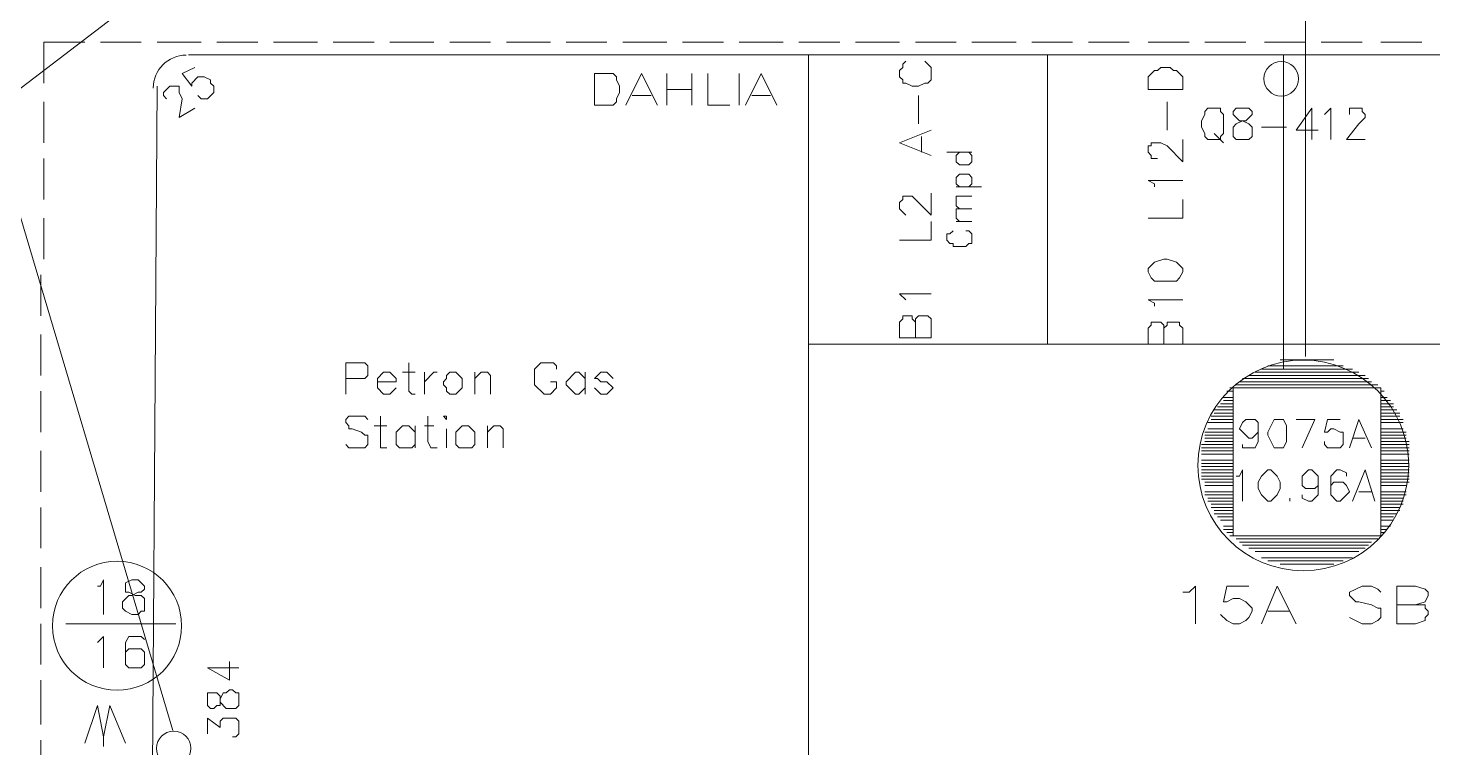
# Model space of a CAD drawing. Header units: millimetres. Extents: x 5.9 to 40.1, y 2 to 30.5.
# Drawn here: x 20.003 to 22.069, y 15.337 to 16.397 of the extents above; entities that cross this region are included whole.
import ezdxf

# ---------------------------------------------------------------- set-up
doc = ezdxf.new("R2010")
doc.units = ezdxf.units.MM
for name, color, linetype in [('PDF_S31$Actives-PowerSupply', 1, 'Continuous'), ('PDF_S31$NAME-LANDMARK', 7, 'Continuous'), ('PDF_S31$NAME-ROAD', 7, 'Continuous'), ('PDF_S31$POLE', 7, 'Continuous'), ('PDF_S31$STRAND', 7, 'Continuous'), ('PDF_S31$Symbols-Terminator', 7, 'Continuous')]:
    doc.layers.add(name, color=color, linetype=linetype)
for name, color, linetype, true_color in [('PDF_S31$Cable-565', 23, 'Continuous', 0xdd8a6e), ('PDF_S31$LOTS', 254, 'Continuous', 0xdcdcdc), ('PDF_S31$ROAD', 8, 'Continuous', 0x808080), ('PDF_S31$SDU', 157, 'Continuous', 0x396472), ('PDF_S31$Symbols-EndOfLine', 15, 'Continuous', 0x954a4a)]:
    doc.layers.add(name, color=color, linetype=linetype, true_color=true_color)

msp = doc.modelspace()

# ---------------------------------------------------------------- linework, layer by layer
at = {"layer": 'PDF_S31$Actives-PowerSupply', "lineweight": 9}
for points in [[(21.8814, 16.5289), (21.8814, 15.9135)], [(21.812, 15.8025), (21.812, 15.8164), (21.8074, 15.821), (21.7935, 15.821), (21.7889, 15.8164), (21.7843, 15.8071), (21.7982, 15.7932), (21.8028, 15.7932), (21.812, 15.8025), (21.812, 15.7886), (21.8074, 15.7794), (21.7889, 15.7794), (21.7889, 15.784)], [(21.8676, 15.821), (21.8953, 15.821), (21.8768, 15.7794)], [(21.9092, 15.7886), (21.9092, 15.784), (21.9138, 15.7794), (21.9323, 15.7794), (21.937, 15.784), (21.937, 15.8025), (21.9323, 15.8025), (21.9231, 15.8071), (21.9185, 15.8071), (21.9138, 15.8025), (21.9092, 15.8025), (21.9138, 15.821), (21.9323, 15.821)], [(21.9462, 15.7794), (21.9601, 15.821), (21.9786, 15.7794)], [(21.9694, 15.7932), (21.9508, 15.7932)], [(21.7796, 15.7377), (21.7843, 15.7377), (21.7889, 15.747), (21.7889, 15.7007)], [(21.8999, 15.7238), (21.8999, 15.7377), (21.8907, 15.747), (21.8861, 15.747), (21.8768, 15.7377), (21.8768, 15.7238), (21.8814, 15.7192), (21.8953, 15.7192), (21.8999, 15.7238), (21.8999, 15.7099), (21.8907, 15.7007), (21.8861, 15.7007), (21.8768, 15.7053), (21.8768, 15.7099)], [(21.9185, 15.7238), (21.9185, 15.7099), (21.9277, 15.7007), (21.9323, 15.7007), (21.9462, 15.7146), (21.9416, 15.7238), (21.937, 15.7285), (21.9231, 15.7285), (21.9185, 15.7238), (21.9185, 15.7377), (21.9277, 15.747), (21.9323, 15.747), (21.9416, 15.7423), (21.9416, 15.7377)], [(21.9508, 15.7007), (21.9694, 15.747), (21.9832, 15.7007)], [(21.9786, 15.7146), (21.9601, 15.7146)], [(21.701, 15.5665), (21.7102, 15.5665), (21.7195, 15.5758), (21.7195, 15.5202)], [(21.7565, 15.5341), (21.7658, 15.5249), (21.775, 15.5202), (21.7843, 15.5202), (21.7935, 15.5249), (21.7982, 15.5295), (21.8028, 15.5387), (21.8028, 15.5434), (21.7935, 15.5526), (21.7843, 15.5573), (21.775, 15.5573), (21.7658, 15.5526), (21.7611, 15.5526), (21.7658, 15.5758), (21.7982, 15.5758)], [(21.8167, 15.5202), (21.8398, 15.5758), (21.8676, 15.5202)], [(21.9462, 15.5295), (21.9647, 15.5202), (21.9786, 15.5202), (21.9879, 15.5249), (21.9925, 15.5295), (21.9925, 15.5434), (21.9879, 15.5434), (21.9786, 15.548), (21.9601, 15.5526), (21.9555, 15.5526), (21.9462, 15.5619), (21.9462, 15.5665), (21.9647, 15.5758), (21.9786, 15.5758), (21.9879, 15.5711), (21.9925, 15.5665)], [(22.0434, 15.548), (22.0573, 15.548), (22.0573, 15.5434), (22.0619, 15.5387), (22.0619, 15.5341), (22.0573, 15.5295), (22.0573, 15.5249), (22.0434, 15.5202), (22.0156, 15.5202), (22.0156, 15.548), (22.0434, 15.548), (22.0573, 15.5526), (22.0619, 15.5619), (22.0619, 15.5665), (22.0573, 15.5711), (22.0434, 15.5758), (22.0156, 15.5758), (22.0156, 15.548)], [(21.8583, 15.5387), (21.8259, 15.5387)]]:
    msp.add_lwpolyline(points, dxfattribs=at)
for points in [[(21.8444, 15.9089), (21.9231, 15.9089)], [(21.9601, 15.8904), (21.8074, 15.8904)], [(21.9508, 15.895), (21.8167, 15.895)], [(21.8259, 15.8997), (21.937, 15.8997)], [(21.7704, 15.8673), (21.775, 15.8673)], [(21.9925, 15.6498), (21.9925, 15.8673), (21.775, 15.8673), (21.775, 15.6498), (21.775, 15.8673), (21.9925, 15.8673)], [(21.9879, 15.8719), (21.7796, 15.8719)], [(21.9786, 15.8765), (21.7843, 15.8765)], [(21.974, 15.8811), (21.7889, 15.8811)], [(21.9694, 15.8858), (21.7982, 15.8858)], [(21.7611, 15.8534), (21.775, 15.8534)], [(21.7611, 15.8488), (21.775, 15.8488)], [(21.7658, 15.8626), (21.775, 15.8626)], [(21.9971, 15.8626), (21.9925, 15.8626)], [(21.9925, 15.8534), (22.0017, 15.8534)], [(21.9925, 15.8488), (22.0064, 15.8488)], [(21.775, 15.8256), (21.7426, 15.8256)], [(21.7473, 15.8349), (21.775, 15.8349)], [(21.7473, 15.8302), (21.775, 15.8302)], [(21.7519, 15.8395), (21.775, 15.8395)], [(21.7565, 15.8441), (21.775, 15.8441)], [(21.9925, 15.8441), (22.011, 15.8441)], [(21.9925, 15.8395), (22.011, 15.8395)], [(21.9925, 15.8349), (22.0156, 15.8349)], [(21.9925, 15.8302), (22.0203, 15.8302)], [(22.0203, 15.8256), (21.9925, 15.8256)], [(21.775, 15.8164), (21.738, 15.8164)], [(21.738, 15.8071), (21.775, 15.8071)], [(21.7426, 15.821), (21.775, 15.821)], [(21.8352, 15.821), (21.8491, 15.821), (21.8537, 15.8117), (21.8537, 15.7886), (21.8491, 15.7794), (21.8352, 15.7794), (21.8259, 15.7979), (21.8259, 15.8025)], [(21.9925, 15.821), (22.0249, 15.821)], [(21.9925, 15.8164), (22.0249, 15.8164)], [(21.9925, 15.8071), (22.0249, 15.8071)], [(21.775, 15.784), (21.7287, 15.784)], [(21.775, 15.8025), (21.7334, 15.8025)], [(21.775, 15.7979), (21.7334, 15.7979)], [(21.775, 15.7932), (21.7334, 15.7932)], [(21.7334, 15.7886), (21.775, 15.7886)], [(22.0295, 15.8025), (21.9925, 15.8025)], [(22.0295, 15.7979), (21.9925, 15.7979)], [(21.9925, 15.7932), (22.0295, 15.7932)], [(22.0341, 15.7886), (21.9925, 15.7886)], [(21.9925, 15.784), (22.0341, 15.784)], [(21.775, 15.7794), (21.7287, 15.7794)], [(21.7287, 15.7747), (21.775, 15.7747)], [(21.7287, 15.7701), (21.775, 15.7701)], [(22.0341, 15.7794), (21.9925, 15.7794)], [(21.9925, 15.7747), (22.0341, 15.7747)], [(21.9925, 15.7701), (22.0341, 15.7701)], [(21.7287, 15.7608), (21.775, 15.7608)], [(21.775, 15.7562), (21.7287, 15.7562)], [(21.775, 15.7516), (21.7287, 15.7516)], [(21.7287, 15.747), (21.775, 15.747)], [(21.8259, 15.747), (21.8305, 15.747), (21.8398, 15.7377), (21.8444, 15.7285), (21.8444, 15.7192), (21.8398, 15.7099), (21.8305, 15.7007), (21.8259, 15.7007), (21.8167, 15.7099), (21.812, 15.7192), (21.812, 15.7285), (21.8167, 15.7377)], [(21.9925, 15.7608), (22.0341, 15.7608)], [(22.0341, 15.7562), (21.9925, 15.7562)], [(22.0341, 15.7516), (21.9925, 15.7516)], [(21.9925, 15.747), (22.0341, 15.747)], [(21.7287, 15.7423), (21.775, 15.7423)], [(21.7287, 15.7377), (21.775, 15.7377)], [(21.775, 15.7331), (21.7287, 15.7331)], [(21.7334, 15.7285), (21.775, 15.7285)], [(21.775, 15.7238), (21.7334, 15.7238)], [(21.9925, 15.7423), (22.0341, 15.7423)], [(21.9925, 15.7377), (22.0341, 15.7377)], [(22.0341, 15.7331), (21.9925, 15.7331)], [(21.9925, 15.7285), (22.0341, 15.7285)], [(21.9925, 15.7238), (22.0295, 15.7238)], [(21.7334, 15.7146), (21.775, 15.7146)], [(21.7334, 15.7099), (21.775, 15.7099)], [(21.738, 15.7053), (21.775, 15.7053)], [(21.8583, 15.7053), (21.8583, 15.7007)], [(21.9925, 15.7146), (22.0295, 15.7146)], [(21.9925, 15.7099), (22.0295, 15.7099)], [(21.9925, 15.7053), (22.0249, 15.7053)], [(21.775, 15.7007), (21.738, 15.7007)], [(21.7426, 15.6961), (21.775, 15.6961)], [(21.775, 15.6914), (21.7426, 15.6914)], [(21.7473, 15.6868), (21.775, 15.6868)], [(21.7473, 15.6822), (21.775, 15.6822)], [(21.9925, 15.7007), (22.0249, 15.7007)], [(21.9925, 15.6961), (22.0249, 15.6961)], [(22.0203, 15.6914), (21.9925, 15.6914)], [(21.9925, 15.6868), (22.0203, 15.6868)], [(21.9925, 15.6822), (22.0156, 15.6822)], [(21.7519, 15.6776), (21.775, 15.6776)], [(21.7565, 15.6729), (21.775, 15.6729)], [(21.7611, 15.6637), (21.775, 15.6637)], [(21.9925, 15.6776), (22.011, 15.6776)], [(21.9925, 15.6729), (22.011, 15.6729)], [(21.9925, 15.6637), (22.0064, 15.6637)], [(21.7611, 15.6591), (21.775, 15.6591)], [(21.7658, 15.6544), (21.775, 15.6544)], [(21.7704, 15.6498), (21.775, 15.6498)], [(21.9925, 15.6498), (21.775, 15.6498)], [(21.9879, 15.6452), (21.7796, 15.6452)], [(21.9786, 15.6405), (21.7843, 15.6405)], [(21.9925, 15.6591), (22.0017, 15.6591)], [(21.9971, 15.6544), (21.9925, 15.6544)], [(21.7889, 15.6359), (21.974, 15.6359)], [(21.7982, 15.6313), (21.9694, 15.6313)], [(21.9601, 15.6267), (21.8074, 15.6267)], [(21.9508, 15.6174), (21.8167, 15.6174)], [(21.937, 15.6128), (21.8259, 15.6128)], [(21.9231, 15.6082), (21.8444, 15.6082)]]:
    msp.add_lwpolyline(points, close=True, dxfattribs=at)
msp.add_circle((21.8782, 15.7533), 0.155, dxfattribs=at)
msp.add_circle((21.8782, 15.7533), 0.155, dxfattribs=at)
at = {"layer": 'PDF_S31$Cable-565', "lineweight": 13}
for points in [[(20.026, 16.3161), (20.026, 16.3762), (20.0862, 16.3762)], [(20.1093, 16.3762), (20.1694, 16.3762)], [(20.1926, 16.3762), (20.2574, 16.3762)], [(20.2805, 16.3762), (20.3406, 16.3762)], [(20.3638, 16.3762), (20.4286, 16.3762)], [(20.4517, 16.3762), (20.5118, 16.3762)], [(20.535, 16.3762), (20.5998, 16.3762)], [(20.6229, 16.3762), (20.683, 16.3762)], [(20.7062, 16.3762), (20.771, 16.3762)], [(20.7941, 16.3762), (20.8542, 16.3762)], [(20.8774, 16.3762), (20.9422, 16.3762)], [(20.9653, 16.3762), (21.0254, 16.3762)], [(21.0486, 16.3762), (21.1134, 16.3762)], [(21.1365, 16.3762), (21.1966, 16.3762)], [(21.2198, 16.3762), (21.2846, 16.3762)], [(21.3077, 16.3762), (21.3678, 16.3762)], [(21.391, 16.3762), (21.4558, 16.3762)], [(21.4789, 16.3762), (21.539, 16.3762)], [(21.5622, 16.3762), (21.6223, 16.3762)], [(21.6501, 16.3762), (21.7102, 16.3762)], [(21.7334, 16.3762), (21.7935, 16.3762)], [(21.8213, 16.3762), (21.8814, 16.3762)], [(21.9046, 16.3762), (21.9647, 16.3762)], [(21.9925, 16.3762), (22.0526, 16.3762)], [(20.026, 16.2282), (20.026, 16.2883)], [(20.026, 16.1449), (20.026, 16.205)], [(20.026, 16.057), (20.026, 16.1171)], [(20.0214, 15.9737), (20.0214, 16.0338)], [(20.0214, 15.8858), (20.0214, 15.9459)], [(20.0214, 15.8025), (20.0214, 15.8626)], [(20.0214, 15.7146), (20.0214, 15.7747)], [(20.0214, 15.6313), (20.0214, 15.6914)], [(20.0214, 15.5434), (20.0214, 15.6035)], [(20.0214, 15.4601), (20.0214, 15.5202)], [(20.0214, 15.3722), (20.0214, 15.437)], [(20.0214, 15.2889), (20.0214, 15.349)]]:
    msp.add_lwpolyline(points, dxfattribs=at)
at = {"layer": 'PDF_S31$LOTS', "lineweight": 0}
for points in [[(21.1504, 16.3577), (21.1504, 15.3167), (20.188, 15.3167)], [(21.502, 16.3577), (21.502, 15.932)], [(21.8491, 16.3577), (21.8491, 15.895)], [(22.6588, 15.932), (21.1504, 15.932)]]:
    msp.add_lwpolyline(points, dxfattribs=at)
at = {"layer": 'PDF_S31$NAME-LANDMARK', "lineweight": 0}
for points in [[(20.4702, 15.858), (20.4702, 15.9043), (20.498, 15.9043), (20.5026, 15.8997), (20.5026, 15.8858), (20.498, 15.8811), (20.4702, 15.8811)], [(20.5442, 15.8673), (20.535, 15.858), (20.5257, 15.858), (20.5165, 15.8673), (20.5165, 15.8765), (20.5165, 15.8811), (20.5257, 15.8904), (20.535, 15.8904), (20.5442, 15.8811), (20.5442, 15.8765), (20.5165, 15.8765)], [(20.572, 15.8904), (20.5535, 15.8904)], [(20.572, 15.858), (20.5674, 15.858), (20.5627, 15.8626), (20.5627, 15.9043)], [(20.5859, 15.858), (20.5859, 15.8904)], [(20.5859, 15.8765), (20.5998, 15.8904), (20.6044, 15.8904)], [(20.6599, 15.858), (20.6599, 15.8904)], [(20.6599, 15.8811), (20.6692, 15.8904), (20.6784, 15.8904), (20.683, 15.8858), (20.683, 15.858)], [(20.771, 15.8765), (20.7802, 15.8765), (20.7802, 15.8673), (20.771, 15.858), (20.7617, 15.858), (20.7478, 15.8719), (20.7478, 15.895), (20.7571, 15.9043), (20.7756, 15.9043), (20.7802, 15.8997), (20.7802, 15.895)], [(20.8219, 15.8673), (20.8126, 15.858), (20.808, 15.858), (20.7941, 15.8719), (20.7941, 15.8765), (20.808, 15.8904), (20.8126, 15.8904), (20.8219, 15.8811)], [(20.8219, 15.858), (20.8219, 15.8904)], [(20.8357, 15.8673), (20.845, 15.858), (20.8542, 15.858), (20.8635, 15.8673), (20.8542, 15.8765), (20.845, 15.8765), (20.8404, 15.8811), (20.8357, 15.8811), (20.845, 15.8904), (20.8542, 15.8904), (20.8635, 15.8811)], [(20.4702, 15.784), (20.4748, 15.7794), (20.498, 15.7794), (20.5026, 15.784), (20.5026, 15.7979), (20.498, 15.7979), (20.4933, 15.8025), (20.4795, 15.8071), (20.4748, 15.8071), (20.4748, 15.8117), (20.4702, 15.8164), (20.4702, 15.821), (20.4748, 15.8256), (20.498, 15.8256), (20.5026, 15.821)], [(20.5304, 15.7794), (20.5211, 15.7794), (20.5211, 15.8256)], [(20.6044, 15.7794), (20.5951, 15.7794), (20.5905, 15.7886), (20.5905, 15.8256)], [(20.5304, 15.8117), (20.5118, 15.8117)], [(20.572, 15.784), (20.5674, 15.7794), (20.5489, 15.7794), (20.5442, 15.784), (20.5442, 15.8025), (20.5535, 15.8117), (20.5627, 15.8117), (20.572, 15.8025)], [(20.572, 15.7794), (20.572, 15.8117)], [(20.5998, 15.8117), (20.5859, 15.8117)], [(20.6183, 15.7794), (20.6183, 15.8071)], [(20.6784, 15.7794), (20.6784, 15.8117)], [(20.6784, 15.8025), (20.6877, 15.8117), (20.6969, 15.8117), (20.7016, 15.8071), (20.7016, 15.7794)]]:
    msp.add_lwpolyline(points, dxfattribs=at)
for points in [[(20.6229, 15.8904), (20.6321, 15.8904), (20.6414, 15.8811), (20.6414, 15.8673), (20.6321, 15.858), (20.6229, 15.858), (20.6183, 15.8626), (20.6183, 15.8673), (20.6136, 15.8719), (20.6136, 15.8765), (20.6183, 15.8811), (20.6183, 15.8858)], [(20.6136, 15.8256), (20.6183, 15.8256), (20.6183, 15.821)], [(20.6414, 15.8117), (20.6507, 15.8117), (20.6599, 15.8025), (20.6599, 15.784), (20.6553, 15.7794), (20.6368, 15.7794), (20.6321, 15.784), (20.6321, 15.8025)]]:
    msp.add_lwpolyline(points, close=True, dxfattribs=at)
at = {"layer": 'PDF_S31$NAME-ROAD', "lineweight": 9}
msp.add_lwpolyline([(20.8357, 16.33), (20.8635, 16.33), (20.8681, 16.3253), (20.8681, 16.3207), (20.8728, 16.3115), (20.8728, 16.3022), (20.8681, 16.293), (20.8681, 16.2883), (20.8635, 16.2837), (20.8357, 16.2837)], close=True, dxfattribs=at)
for points in [[(20.882, 16.2837), (20.9051, 16.33), (20.9283, 16.2837)], [(20.9422, 16.2837), (20.9422, 16.33)], [(20.9792, 16.2837), (20.9792, 16.33)], [(21.0347, 16.2837), (21.0023, 16.2837), (21.0023, 16.33)], [(21.0486, 16.2837), (21.0486, 16.33)], [(21.0578, 16.2837), (21.081, 16.33), (21.1041, 16.2837)], [(20.9792, 16.3068), (20.9422, 16.3068)], [(20.919, 16.2976), (20.8913, 16.2976)], [(21.0948, 16.2976), (21.0671, 16.2976)]]:
    msp.add_lwpolyline(points, dxfattribs=at)
at = {"layer": 'PDF_S31$POLE', "lineweight": 0}
for points in [[(21.738, 16.2791), (21.7565, 16.2791), (21.7565, 16.2744), (21.7611, 16.2698), (21.7611, 16.2421), (21.7565, 16.2374), (21.7565, 16.2328), (21.738, 16.2328), (21.7334, 16.2374), (21.7334, 16.2421), (21.7287, 16.2513), (21.7287, 16.2606), (21.7334, 16.2698), (21.7334, 16.2744)], [(21.7796, 16.2791), (21.7982, 16.2791), (21.8028, 16.2744), (21.8028, 16.2698), (21.7935, 16.2606), (21.7889, 16.2606), (21.7796, 16.2559), (21.775, 16.2513), (21.775, 16.2374), (21.7796, 16.2328), (21.7982, 16.2328), (21.8028, 16.2374), (21.8028, 16.2513), (21.7982, 16.2559), (21.7889, 16.2606), (21.7843, 16.2606), (21.775, 16.2698), (21.775, 16.2744)], [(20.2666, 15.3999), (20.2666, 15.4184), (20.2805, 15.4184), (20.2851, 15.4138), (20.2851, 15.4046), (20.2944, 15.3953), (20.3083, 15.3953), (20.3129, 15.3999), (20.3129, 15.4184), (20.3083, 15.4184), (20.3036, 15.4231), (20.299, 15.4231), (20.2944, 15.4184), (20.2897, 15.4184), (20.2851, 15.4092), (20.2851, 15.3999), (20.2805, 15.3999), (20.2759, 15.3953), (20.2712, 15.3953)]]:
    msp.add_lwpolyline(points, close=True, dxfattribs=at)
for points in [[(21.8999, 16.2467), (21.8676, 16.2467), (21.8907, 16.2791), (21.8907, 16.2328)], [(21.9092, 16.2698), (21.9185, 16.2791), (21.9185, 16.2328)], [(21.9462, 16.2698), (21.9462, 16.2791), (21.9647, 16.2791), (21.9647, 16.2744), (21.9694, 16.2698), (21.9694, 16.2652), (21.9601, 16.2559), (21.9416, 16.2328), (21.9694, 16.2328)], [(21.7611, 16.2282), (21.7473, 16.2421)], [(21.8537, 16.2513), (21.8167, 16.2513)], [(20.299, 15.4647), (20.299, 15.437), (20.2666, 15.4555), (20.3129, 15.4555)], [(20.2666, 15.3583), (20.2666, 15.3814), (20.2851, 15.3675), (20.2851, 15.3768), (20.2897, 15.3814), (20.3083, 15.3814), (20.3129, 15.3768), (20.3129, 15.3583), (20.3083, 15.3537), (20.3036, 15.3537)]]:
    msp.add_lwpolyline(points, dxfattribs=at)
for centre in [(21.8458, 16.3224), (20.217, 15.3369)]:
    msp.add_circle(centre, 0.0254, dxfattribs=at)
at = {"layer": 'PDF_S31$ROAD', "lineweight": 0}
for points in [[(22.6125, 16.3577), (20.2389, 16.3577)], [(20.1833, 14.9465), (20.1926, 16.3115)]]:
    msp.add_lwpolyline(points, dxfattribs=at)
msp.add_arc((20.2355, 16.3086), 0.0486, 89.9835, 179.7418, dxfattribs=at)
at = {"layer": 'PDF_S31$SDU', "lineweight": 0}
for points in [[(21.3216, 16.3485), (21.3308, 16.3392), (21.3308, 16.3207), (21.3262, 16.3161), (21.3216, 16.3161), (21.3123, 16.3115), (21.3031, 16.3115), (21.2938, 16.3161), (21.2892, 16.3161), (21.2892, 16.3207), (21.2846, 16.3253), (21.2846, 16.3346), (21.2892, 16.3392), (21.2892, 16.3438), (21.2938, 16.3485)], [(21.3123, 16.2976), (21.3123, 16.2559)], [(21.6779, 16.2883), (21.6779, 16.2467)], [(21.3308, 16.2097), (21.2846, 16.2282), (21.3308, 16.2467)], [(21.3169, 16.2374), (21.3169, 16.2143)], [(21.664, 16.205), (21.6547, 16.205), (21.6547, 16.2097), (21.6501, 16.2143), (21.6501, 16.2235), (21.6547, 16.2235), (21.6547, 16.2282), (21.6686, 16.2282), (21.6779, 16.2235), (21.701, 16.2004), (21.701, 16.2328)], [(21.391, 16.2143), (21.354, 16.2143)], [(21.3863, 16.2143), (21.391, 16.2097), (21.391, 16.2004), (21.3863, 16.1958), (21.3725, 16.1958), (21.3678, 16.2004), (21.3678, 16.2097), (21.3725, 16.2143)], [(21.3725, 16.1634), (21.3678, 16.168), (21.3678, 16.1773), (21.3725, 16.1819), (21.3863, 16.1819), (21.391, 16.1773), (21.391, 16.168), (21.3863, 16.1634)], [(21.4049, 16.1634), (21.3678, 16.1634)], [(21.6593, 16.1634), (21.6593, 16.168), (21.6501, 16.1726), (21.701, 16.1726)], [(21.2938, 16.1218), (21.2846, 16.131), (21.2846, 16.1403), (21.2892, 16.1449), (21.2892, 16.1495), (21.3031, 16.1495), (21.3308, 16.1218), (21.3308, 16.1541)], [(21.3725, 16.131), (21.3678, 16.1356), (21.3678, 16.1495), (21.391, 16.1495)], [(21.701, 16.1449), (21.701, 16.1171), (21.6501, 16.1171)], [(21.3725, 16.1125), (21.3678, 16.1171), (21.3678, 16.131), (21.391, 16.131)], [(21.3308, 16.1125), (21.3308, 16.0847), (21.2846, 16.0847)], [(21.3817, 16.0986), (21.3863, 16.0986), (21.391, 16.094), (21.391, 16.0801), (21.3863, 16.0801), (21.3817, 16.0755), (21.3632, 16.0755), (21.3632, 16.0801), (21.3586, 16.0801), (21.354, 16.0847), (21.354, 16.094), (21.3586, 16.094), (21.3632, 16.0986)], [(21.391, 16.1125), (21.3678, 16.1125)], [(21.2938, 15.9968), (21.2846, 16.0061), (21.3308, 16.0061)], [(21.6593, 15.9876), (21.6593, 15.9922), (21.6501, 15.9968), (21.701, 15.9968)], [(21.3077, 15.9644), (21.3077, 15.9691), (21.3123, 15.9737), (21.3262, 15.9737), (21.3308, 15.9691), (21.3308, 15.9413), (21.2846, 15.9413), (21.2846, 15.9644), (21.2892, 15.9691), (21.2892, 15.9737), (21.3031, 15.9737), (21.3031, 15.9691), (21.3077, 15.9644), (21.3077, 15.9413)], [(21.6732, 15.9552), (21.6779, 15.9598), (21.6779, 15.9644), (21.6964, 15.9644), (21.6964, 15.9598), (21.701, 15.9552), (21.701, 15.932), (21.6501, 15.932), (21.6501, 15.9552), (21.6547, 15.9598), (21.6547, 15.9644), (21.6686, 15.9644), (21.6732, 15.9598), (21.6732, 15.932)]]:
    msp.add_lwpolyline(points, dxfattribs=at)
for points in [[(21.6501, 16.3068), (21.6501, 16.3253), (21.6593, 16.3346), (21.664, 16.3346), (21.6686, 16.3392), (21.6825, 16.3392), (21.6871, 16.3346), (21.6917, 16.3346), (21.701, 16.3253), (21.701, 16.3068)], [(21.6501, 16.0385), (21.6501, 16.0431), (21.6593, 16.0523), (21.6732, 16.057), (21.6779, 16.057), (21.6917, 16.0523), (21.701, 16.0431), (21.701, 16.0385), (21.6964, 16.0292), (21.6917, 16.0246), (21.6593, 16.0246), (21.6547, 16.0292)]]:
    msp.add_lwpolyline(points, close=True, dxfattribs=at)
at = {"layer": 'PDF_S31$STRAND', "color": 254, "lineweight": 0, "true_color": 0xdcdcdc}
for points in [[(19.9659, 16.2883), (20.4008, 16.6215)], [(20.2157, 15.3629), (19.952, 16.2513)]]:
    msp.add_lwpolyline(points, dxfattribs=at)
at = {"layer": 'PDF_S31$STRAND', "lineweight": 0}
for points in [[(20.2527, 16.2976), (20.2574, 16.293), (20.2666, 16.293), (20.2759, 16.3022), (20.2759, 16.3115), (20.2712, 16.3161), (20.2712, 16.3207), (20.262, 16.3253), (20.2527, 16.3253), (20.2435, 16.3161), (20.2435, 16.3115), (20.2296, 16.33), (20.2481, 16.3392)], [(20.2065, 16.293), (20.2018, 16.2976), (20.2018, 16.3022), (20.2111, 16.3115), (20.225, 16.3115), (20.225, 16.3022), (20.2296, 16.293), (20.225, 16.2652), (20.2481, 16.2791)]]:
    msp.add_lwpolyline(points, dxfattribs=at)
at = {"layer": 'PDF_S31$Symbols-EndOfLine', "lineweight": 0}
for points in [[(20.1047, 15.5758), (20.1093, 15.5758), (20.1139, 15.585), (20.1139, 15.5341)], [(20.2203, 15.5202), (20.0584, 15.5202)], [(20.1047, 15.4925), (20.1139, 15.5017), (20.1139, 15.4555)], [(20.1463, 15.4786), (20.1463, 15.4601), (20.1509, 15.4555), (20.1694, 15.4555), (20.1741, 15.4601), (20.1741, 15.4786), (20.1694, 15.4832), (20.1509, 15.4832), (20.1463, 15.4786), (20.1463, 15.4925), (20.1509, 15.5017), (20.1694, 15.5017), (20.1741, 15.4971)]]:
    msp.add_lwpolyline(points, dxfattribs=at)
msp.add_lwpolyline([(20.1556, 15.585), (20.1648, 15.585), (20.1741, 15.5758), (20.1741, 15.5711), (20.1694, 15.5665), (20.1648, 15.5665), (20.1556, 15.5619), (20.1509, 15.5619), (20.1417, 15.5526), (20.1417, 15.5434), (20.1463, 15.5387), (20.1556, 15.5341), (20.1648, 15.5341), (20.1694, 15.5387), (20.1741, 15.5387), (20.1741, 15.5573), (20.1694, 15.5619), (20.1602, 15.5619), (20.1509, 15.5665), (20.1463, 15.5665), (20.1463, 15.5804)], close=True, dxfattribs=at)
msp.add_circle((20.1337, 15.5173), 0.0949, dxfattribs=at)
at = {"layer": 'PDF_S31$Symbols-Terminator', "lineweight": 9}
for points in [[(20.0862, 15.3444), (20.1047, 15.3999), (20.1139, 15.3537)], [(20.1139, 15.3398), (20.1139, 15.3537), (20.1232, 15.3999), (20.1463, 15.3444)]]:
    msp.add_lwpolyline(points, dxfattribs=at)

doc.saveas('drawing.dxf')
